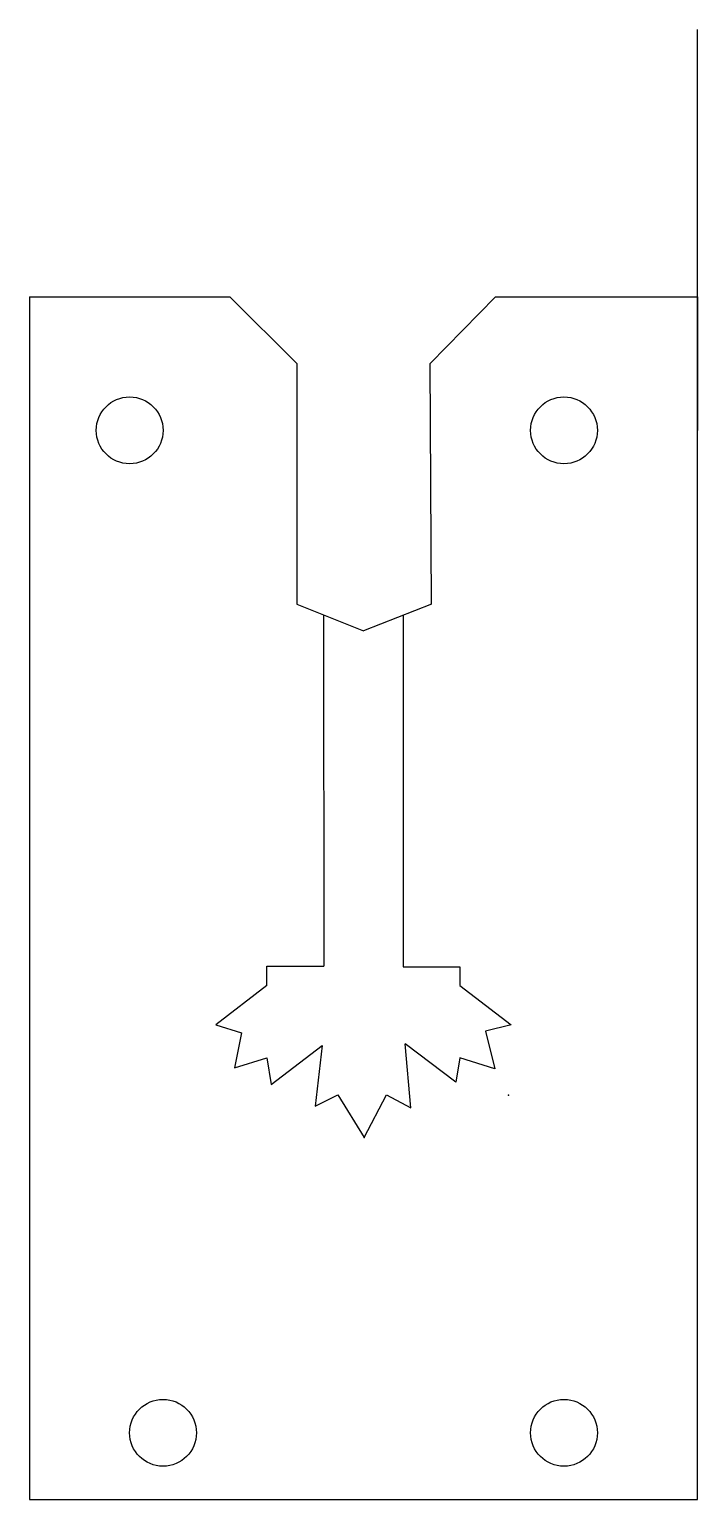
# Model space of a CAD drawing. Header units: centimetres. Extents: x 0 to 12.5, y 0 to 11.
# Drawn here: x 7.5 to 12.5, y 0 to 11 of the extents above; entities outside this region: 3.
import ezdxf

# ---------------------------------------------------------------- set-up
doc = ezdxf.new("R2010")
doc.units = ezdxf.units.CM
doc.header["$MEASUREMENT"] = 0
for name, color, linetype in [('tech v4_Sketch1', 7, 'Continuous'), ('tech v4_Sketch2', 7, 'Continuous'), ('tech v4_Sketch3', 7, 'Continuous')]:
    doc.layers.add(name, color=color, linetype=linetype)

msp = doc.modelspace()

# ---------------------------------------------------------------- linework, layer by layer
at = {"layer": 'tech v4_Sketch1'}
for p, q in [((12.5, 9), (12.5, 11)), ((7.5, 9), (7.5, 0)), ((7.5, 9), (7.5, 8)), ((7.5, 9), (9, 9)), ((9, 9), (9.5, 8.5)), ((10.5, 8.5), (10.988, 9)), ((10.988, 9), (12.5, 9)), ((12.5, 0), (12.5, 9)), ((12.5, 9), (12.5, 8)), ((12.5, 9), (12.5, 8)), ((9.5, 8.5), (9.5, 6.7)), ((10.508, 6.7), (10.5, 8.5)), ((9.5, 6.7), (10, 6.5)), ((9.701, 6.62), (9.703, 3.991)), ((10.508, 6.7), (10, 6.5)), ((10.298, 6.62), (10.297, 3.987)), ((9.277, 3.847), (9.277, 3.991)), ((9.277, 3.991), (9.703, 3.991)), ((10.297, 3.987), (10.722, 3.987)), ((10.722, 3.987), (10.722, 3.846)), ((9.277, 3.847), (8.896, 3.553)), ((10.722, 3.846), (11.104, 3.553)), ((8.896, 3.553), (9.087, 3.493)), ((11.104, 3.553), (10.913, 3.505)), ((9.087, 3.493), (9.034, 3.231)), ((10.913, 3.505), (10.983, 3.223)), ((9.034, 3.231), (9.277, 3.305)), ((9.277, 3.305), (9.308, 3.105)), ((9.308, 3.105), (9.69, 3.398)), ((9.69, 3.398), (9.638, 2.944)), ((10.692, 3.122), (10.311, 3.41)), ((10.355, 2.932), (10.311, 3.41)), ((10.721, 3.305), (10.692, 3.122)), ((10.983, 3.223), (10.721, 3.305)), ((9.638, 2.944), (9.809, 3.028)), ((9.809, 3.028), (10.006, 2.709)), ((10.006, 2.709), (10.173, 3.028)), ((10.173, 3.028), (10.355, 2.932)), ((7.5, 0), (12.5, 0))]:
    msp.add_line(p, q, dxfattribs=at)
for centre in [(8.25, 8), (11.5, 8), (8.5, 0.5), (11.5, 0.5)]:
    msp.add_circle(centre, 0.25, dxfattribs=at)
msp.add_point((0, 0), dxfattribs=at)
at = {"layer": 'tech v4_Sketch2'}
for p, q in [((9.701, 6.62), (9.703, 3.991)), ((10.298, 6.62), (10.297, 3.987)), ((9.277, 3.847), (9.277, 3.991)), ((9.277, 3.991), (9.703, 3.991)), ((10.297, 3.987), (10.722, 3.987)), ((10.722, 3.987), (10.722, 3.846)), ((9.277, 3.847), (8.896, 3.553)), ((10.722, 3.846), (11.104, 3.553)), ((8.896, 3.553), (9.087, 3.493)), ((11.104, 3.553), (10.913, 3.505)), ((9.087, 3.493), (9.034, 3.231)), ((10.913, 3.505), (10.983, 3.223)), ((9.034, 3.231), (9.277, 3.305)), ((9.277, 3.305), (9.308, 3.105)), ((9.308, 3.105), (9.69, 3.398)), ((9.69, 3.398), (9.638, 2.944)), ((10.692, 3.122), (10.311, 3.41)), ((10.355, 2.932), (10.311, 3.41)), ((10.721, 3.305), (10.692, 3.122)), ((10.983, 3.223), (10.721, 3.305)), ((9.638, 2.944), (9.809, 3.028)), ((9.809, 3.028), (10.006, 2.709)), ((10.006, 2.709), (10.173, 3.028)), ((10.173, 3.028), (10.355, 2.932))]:
    msp.add_line(p, q, dxfattribs=at)
for p in [(11.085, 3.026), (10.006, 2.709), (0, 0)]:
    msp.add_point(p, dxfattribs=at)
at = {"layer": 'tech v4_Sketch3'}
msp.add_point((0, 0), dxfattribs=at)

doc.saveas('drawing.dxf')
